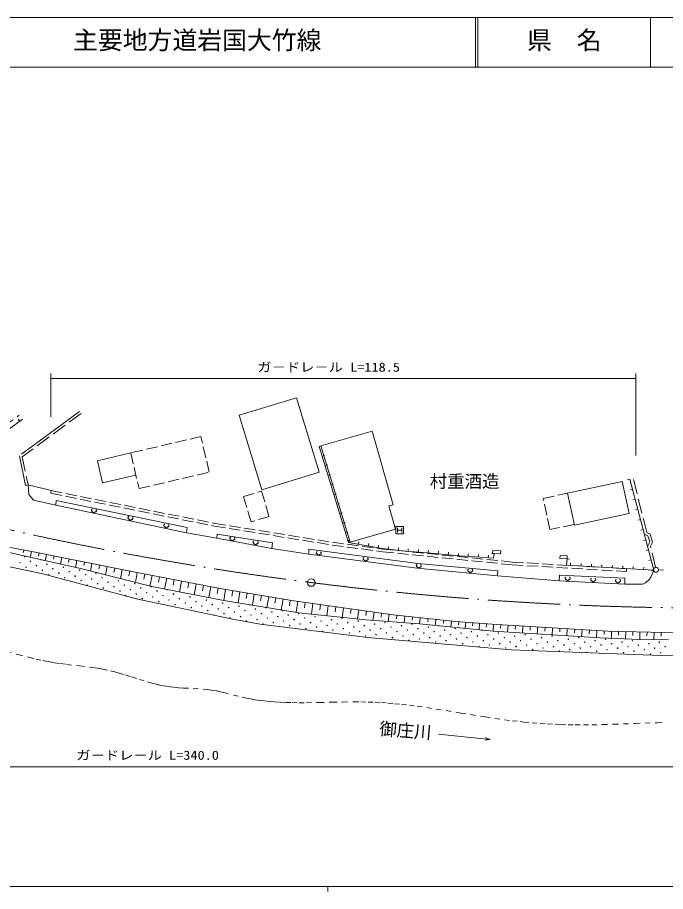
# Model space of a CAD drawing. Units: millimetres, scale not verified. Extents: x 20499 to 660499, y -46940 to 313060.
# Drawn here: x 186038 to 316508, y 137060 to 313060 of the extents above; entities that cross this region are included whole.
import ezdxf
from ezdxf.enums import TextEntityAlignment as Align

# ---------------------------------------------------------------- set-up
doc = ezdxf.new("R2010")
doc.units = ezdxf.units.MM
doc.header["$LTSCALE"] = 1000
for name, pattern in [('USER1', [3, 2.25, -0.75]), ('USER2', [18.5, 14.557377, -1.819672, 0.303279, -1.819672]), ('USER3', [2, 1, -1]), ('USER4', [4, 3, -1])]:
    doc.linetypes.add(name, pattern=pattern)
for name, color, linetype, lineweight in [('M-BGD', 7, 'Continuous', 13), ('M-BMK-LINE', 2, 'USER2', 13), ('M-BMK-SRVR', 3, 'Continuous', 13), ('M-STR-HTXT', 7, 'Continuous', 13), ('M-TTL', 2, 'Continuous', 13), ('M-TTL-BAND', 7, 'Continuous', 13), ('M-TTL-LINE', 7, 'Continuous', 13), ('M-TTL-TXT', 7, 'Continuous', 13)]:
    doc.layers.add(name, color=color, linetype=linetype, lineweight=lineweight)
doc.layers.add('M-BMK-HTXT', color=7, linetype='Continuous')
doc.styles.add('ＭＳ ゴシック', font='')
doc.styles.get('ＭＳ ゴシック').set_extended_font_data('MS Gothic')

# ---------------------------------------------------------------- blocks, each defined once
blk = doc.blocks.new('BUHIN1')
at = {"color": 3, "linetype": 'Continuous', "lineweight": 13}
for radius in [750, 22.5]:
    blk.add_circle((0, 0), radius, dxfattribs=at)
blk = doc.blocks.new('BUHIN9')
at = {"color": 7, "linetype": 'Continuous', "lineweight": 13}
blk.add_line((0, 0), (500, 0), dxfattribs=at)
blk = doc.blocks.new('BUHIN10')
at = {"color": 7, "linetype": 'Continuous', "lineweight": 13}
blk.add_circle((0, 0), 500, dxfattribs=at)
blk = doc.blocks.new('BUHIN12')
at = {"color": 7, "linetype": 'Continuous', "lineweight": 13}
blk.add_lwpolyline([(-345, 305), (-422, 265), (-482, 175), (-500, 98), (-500, 20), (-482, -60), (-442, -118), (-385, -158), (-305, -175), (-268, -175), (-235, -235), (-195, -305), (-118, -365), (-40, -382), (35, -382), (98, -365), (175, -325), (212, -285), (232, -235), (265, -175), (305, -175), (382, -158), (440, -118), (480, -60), (500, 20), (500, 98), (480, 175), (420, 265), (342, 305)], dxfattribs=at)

msp = doc.modelspace()

# ---------------------------------------------------------------- linework, layer by layer
at = {"layer": 'M-BGD'}
for p, q in [((242188, 236464), (230672, 232951)), ((246760, 221478), (242188, 236464)), ((230672, 232951), (235244, 217965)), ((187070, 232146), (183684, 229690)), ((186506, 231737), (186190, 232172)), ((247140, 226835), (257428, 229775)), ((257428, 229775), (261662, 214958)), ((202150, 223812), (208830, 225372)), ((253032, 207401), (247140, 226835)), ((202150, 223812), (203187, 219370)), ((203187, 219370), (209868, 220930)), ((235244, 217965), (246760, 221478)), ((188171, 218938), (188340, 216990)), ((188171, 218938), (192851, 217784)), ((296762, 217273), (307769, 219643)), ((307769, 219643), (309160, 213180)), ((188340, 216990), (189272, 215890)), ((298153, 210810), (296762, 217273)), ((189272, 215890), (193759, 214874)), ((193759, 214874), (193844, 215805)), ((193759, 214874), (220090, 209286)), ((193844, 215805), (220175, 210386)), ((261662, 214958), (260812, 214715)), ((260812, 214715), (262157, 210008)), ((309160, 213180), (298153, 210810)), ((220175, 210386), (220090, 209286)), ((262157, 210008), (253032, 207401)), ((262515, 210314), (262515, 209377)), ((262515, 209845), (263453, 209845)), ((263453, 210314), (263453, 209377)), ((220090, 209286), (226186, 208185)), ((226271, 209032), (226186, 208185)), ((237278, 206153), (226186, 208185)), ((226271, 209032), (237362, 207254)), ((178942, 207423), (189610, 205391)), ((237362, 207254), (237278, 206153)), ((237278, 206153), (244728, 204968)), ((244728, 205984), (244728, 204968)), ((244728, 205984), (266657, 203105)), ((182566, 205721), (198754, 202089)), ((187324, 205827), (187215, 205252)), ((188848, 205536), (188618, 204329)), ((189610, 205391), (209422, 201412)), ((190372, 205238), (190246, 204611)), ((191896, 204932), (191636, 203634)), ((193420, 204626), (193287, 203965)), ((194944, 204320), (194674, 202974)), ((266488, 202174), (244728, 204968)), ((281698, 205152), (281728, 205730)), ((283306, 205067), (281698, 205152)), ((281728, 205730), (283336, 205645)), ((281982, 205137), (281897, 204206)), ((283336, 205645), (283306, 205067)), ((295239, 204118), (295274, 204714)), ((295274, 204714), (296714, 204629)), ((296714, 204629), (296679, 204033)), ((190880, 201073), (176233, 204121)), ((196468, 204014), (196331, 203329)), ((197992, 203708), (197713, 202315)), ((199516, 203402), (199372, 202685)), ((201040, 203096), (200737, 201585)), ((202564, 202790), (202405, 201995)), ((204088, 202484), (203754, 200817)), ((266657, 203105), (282744, 201666)), ((296679, 204033), (295239, 204118)), ((210269, 195908), (190880, 201073)), ((198754, 202089), (213063, 198448)), ((205612, 202178), (205437, 201305)), ((207136, 201871), (206770, 200050)), ((208660, 201565), (208469, 200616)), ((209422, 201412), (227202, 198025)), ((210163, 201271), (209784, 199283)), ((211645, 200989), (211447, 199950)), ((213126, 200707), (212713, 198537)), ((282659, 200650), (266488, 202174)), ((282744, 201666), (282659, 200650)), ((282659, 200650), (295105, 199634)), ((295190, 200734), (295105, 199634)), ((295190, 200734), (308313, 200142)), ((314097, 201813), (313099, 201751)), ((314155, 201750), (313647, 200480)), ((315096, 201827), (316095, 201795)), ((214608, 200424), (214399, 199327)), ((216090, 200142), (215670, 197940)), ((217571, 199860), (217361, 198756)), ((219053, 199578), (218631, 197363)), ((220535, 199295), (220323, 198185)), ((222016, 199013), (221594, 196797)), ((308313, 198956), (295105, 199634)), ((308313, 200142), (308313, 198956)), ((311869, 198956), (308313, 198956)), ((312462, 199210), (311869, 198956)), ((313308, 199972), (312462, 199210)), ((313647, 200480), (313308, 199972)), ((213063, 198448), (227549, 195680)), ((223498, 198731), (223287, 197625)), ((224980, 198449), (224559, 196241)), ((226461, 198166), (226251, 197065)), ((227202, 198025), (241680, 195570)), ((227926, 197903), (227549, 195680)), ((229374, 197657), (229183, 196533)), ((230822, 197412), (230441, 195164)), ((232270, 197166), (232080, 196049)), ((229404, 191929), (210269, 195908)), ((227549, 195680), (242696, 193199)), ((233717, 196921), (233341, 194699)), ((235165, 196675), (234978, 195571)), ((236613, 196430), (236241, 194234)), ((238061, 196184), (237876, 195093)), ((239509, 195939), (239141, 193769)), ((240956, 195693), (240774, 194615)), ((241680, 195570), (261662, 192776)), ((242449, 195463), (242145, 193288)), ((243986, 195248), (243835, 194171)), ((245523, 195033), (245229, 192929)), ((247060, 194818), (246916, 193791)), ((248597, 194603), (248317, 192599)), ((250134, 194388), (249997, 193411)), ((251671, 194173), (251405, 192268)), ((253208, 193958), (253079, 193031)), ((254745, 193744), (254493, 191938)), ((234907, 190913), (229404, 191929)), ((242696, 193199), (256158, 191760)), ((256282, 193529), (256160, 192651)), ((257820, 193314), (257587, 191653)), ((259357, 193099), (259247, 192318)), ((260894, 192884), (260689, 191421)), ((261662, 192776), (274192, 191421)), ((262445, 192692), (262370, 191996)), ((264012, 192522), (263867, 191182)), ((265578, 192353), (265508, 191709)), ((267144, 192184), (267009, 190932)), ((268710, 192014), (268644, 191397)), ((270277, 191845), (270145, 190628)), ((256582, 188204), (234907, 190913)), ((256158, 191760), (267009, 190932)), ((267009, 190932), (281779, 189504)), ((271843, 191675), (271778, 191076)), ((273409, 191506), (273281, 190325)), ((274192, 191421), (282574, 190828)), ((274891, 191372), (274848, 190775)), ((276288, 191273), (276201, 190043)), ((277685, 191174), (277640, 190541)), ((279082, 191075), (278990, 189774)), ((280479, 190977), (280431, 190308)), ((281876, 190878), (281779, 189504)), ((282574, 190828), (304926, 189474)), ((283319, 190783), (283276, 190073)), ((284809, 190693), (284722, 189251)), ((286300, 190603), (286256, 189881)), ((287790, 190512), (287702, 189069)), ((289280, 190422), (289236, 189700)), ((290770, 190332), (290682, 188887)), ((292260, 190242), (292216, 189519)), ((293750, 190151), (293663, 188705)), ((281779, 189504), (303318, 188119)), ((295240, 190061), (295197, 189337)), ((296730, 189971), (296643, 188523)), ((298221, 189881), (298177, 189156)), ((299711, 189790), (299623, 188341)), ((301201, 189700), (301157, 188976)), ((302691, 189610), (302603, 188162)), ((304181, 189519), (304138, 188803)), ((304926, 189474), (316356, 189220)), ((305641, 189458), (305609, 188025)), ((307069, 189427), (307053, 188696)), ((308498, 189395), (308465, 187907)), ((309927, 189363), (309910, 188606)), ((311356, 189331), (311321, 187789)), ((312784, 189300), (312767, 188534)), ((314213, 189268), (314179, 187753)), ((315642, 189236), (315625, 188487)), ((316356, 189220), (333374, 189050)), ((285453, 185748), (256582, 188204)), ((303318, 188119), (311321, 187789)), ((311321, 187789), (317115, 187722)), ((315594, 184563), (285453, 185748)), ((326686, 184478), (315594, 184563)), ((270779, 168721), (281201, 167701))]:
    msp.add_line(p, q, dxfattribs=at)
at = {"layer": 'M-BGD', "linetype": 'USER3'}
msp.add_line((182752, 230283), (186393, 232992), dxfattribs=at)
at = {"layer": 'M-BGD', "linetype": 'USER2'}
for p, q in [((198543, 233734), (186431, 224823)), ((186431, 224823), (187682, 218836)), ((312980, 208680), (312259, 209040)), ((313364, 207466), (312980, 208680)), ((312906, 206550), (313364, 207466))]:
    msp.add_line(p, q, dxfattribs=at)
at = {"layer": 'M-BGD', "linetype": 'USER4'}
for p, q in [((198839, 233331), (186986, 224610)), ((186986, 224610), (188171, 218938)), ((312716, 209370), (309925, 220533)), ((188171, 218938), (187682, 218836)), ((313393, 209032), (312716, 209370)), ((313901, 207423), (313393, 209032)), ((313478, 206576), (313901, 207423)), ((314494, 202343), (313478, 206576))]:
    msp.add_line(p, q, dxfattribs=at)
at = {"layer": 'M-BGD', "linetype": 'USER1'}
for p, q in [((222969, 228674), (208830, 225372)), ((224646, 221494), (222969, 228674)), ((208830, 225372), (210507, 218192)), ((210507, 218192), (224646, 221494)), ((192851, 217784), (192743, 217244)), ((192743, 217244), (225678, 210640)), ((192851, 217784), (225776, 211182)), ((231549, 216585), (235161, 217668)), ((233073, 211505), (231549, 216585)), ((235161, 217668), (236685, 212588)), ((291864, 216218), (296762, 217273)), ((293215, 209944), (291864, 216218)), ((236685, 212588), (233073, 211505)), ((225678, 210640), (249385, 206830)), ((225776, 211182), (249465, 207375)), ((298113, 210998), (293215, 209944)), ((249385, 206830), (259545, 205476)), ((249465, 207375), (259609, 206023)), ((259609, 206023), (285666, 203400)), ((259545, 205476), (285622, 202851)), ((285622, 202851), (308652, 201496)), ((285666, 203400), (308685, 202045)), ((308685, 202045), (308652, 201496))]:
    msp.add_line(p, q, dxfattribs=at)
at = {"layer": 'M-BGD'}
for points in [[(281982, 205137), (281897, 204206), (278172, 204460), (275039, 204629), (269282, 205222), (263524, 205645), (259460, 206153), (252687, 207338), (246782, 226675)], [(296679, 204033), (296544, 202766), (314155, 201750), (309345, 220124)], [(280234, 168084), (281201, 167701), (280178, 167514)]]:
    msp.add_lwpolyline(points, dxfattribs=at)
msp.add_lwpolyline([(262234, 209095), (262234, 210595), (263734, 210595), (263734, 209095)], close=True, dxfattribs=at)
at = {"layer": 'M-BGD', "linetype": 'USER3'}
msp.add_lwpolyline([(183813, 185365), (186120, 184768), (188440, 184190), (189774, 183877), (191121, 183581), (192237, 183356), (193358, 183150), (193505, 183124), (194722, 182946), (195943, 182787), (198538, 182481), (201139, 182154), (202167, 182002), (203201, 181828), (204766, 181515), (205629, 181298), (206487, 181061), (207755, 180683), (209019, 180285), (210606, 179778), (212197, 179292), (213082, 179041), (213970, 178811), (214708, 178638), (215458, 178484), (216026, 178382), (216756, 178278), (217498, 178191), (218474, 178103), (219453, 178034), (221426, 177923), (223397, 177791), (224214, 177715), (225027, 177618), (226102, 177451), (226845, 177300), (227585, 177128), (231266, 176181), (232114, 176001), (232974, 175838), (233876, 175688), (234791, 175557), (235767, 175438), (236747, 175339), (237818, 175251), (238892, 175184), (240098, 175130), (241318, 175096), (242780, 175077), (244256, 175078), (246811, 175113), (249370, 175169), (251567, 175213), (253763, 175237), (255191, 175234), (256628, 175211), (258021, 175165), (259301, 175094), (260578, 175003), (261972, 174882), (263365, 174742), (264934, 174561), (266511, 174360), (268432, 174092), (270361, 173802), (275291, 173007), (280231, 172210), (282160, 171920), (284102, 171648), (285678, 171446), (287257, 171263), (287993, 171186), (289627, 171037), (291262, 170907), (292768, 170806), (294286, 170726), (295444, 170678), (296883, 170637), (298321, 170616), (299980, 170613), (301650, 170631), (303839, 170678), (306040, 170746), (310420, 170907), (314810, 171049), (316640, 171086)], dxfattribs=at)
at = {"layer": 'M-BGD'}
for centre in [(187455, 204471), (186554, 203272), (187753, 202371), (188654, 203570), (189853, 202669), (191953, 202967), (195253, 202364), (191052, 201768), (192251, 200867), (193153, 202066), (194352, 201165), (196452, 201463), (198552, 201762), (199751, 200861), (201852, 201159), (195551, 200264), (197651, 200562), (198850, 199661), (200951, 199960), (202150, 199059), (203051, 200258), (204250, 199357), (206350, 199655), (209650, 199052), (200050, 198760), (203349, 198157), (205449, 198456), (206649, 197555), (207550, 198754), (208749, 197853), (210849, 198151), (212048, 197250), (214149, 197548), (207848, 196654), (209948, 196952), (211147, 196051), (213248, 196349), (214447, 195448), (215348, 196647), (216547, 195746), (217448, 196945), (218647, 196044), (220748, 196343), (221947, 195442), (224047, 195740), (217746, 194845), (219847, 195143), (221046, 194242), (223146, 194541), (224345, 193640), (225246, 194839), (226446, 193938), (227347, 195137), (228546, 194236), (230646, 194534), (231845, 193633), (233946, 193931), (236046, 194230), (239345, 193627), (227645, 193037), (228844, 192136), (229745, 193335), (230944, 192434), (233045, 192732), (234244, 191831), (235145, 193030), (236344, 192129), (237245, 193329), (238444, 192428), (240545, 192726), (241744, 191825), (242645, 193024), (243844, 192123), (245944, 192421), (249244, 191818), (251344, 192117), (232144, 191533), (235443, 190930), (237543, 191228), (239644, 191527), (240843, 190626), (242943, 190924), (245043, 191222), (246243, 190321), (247144, 191520), (248343, 190619), (250443, 190917), (252543, 191216), (253743, 190315), (254644, 191514), (255843, 190613), (257943, 190911), (260043, 191209), (261243, 190308), (263343, 190606), (265443, 190905), (268743, 190302), (244142, 190023), (247442, 189420), (249542, 189718), (251642, 190016), (252842, 189115), (254942, 189414), (256141, 188513), (257042, 189712), (258241, 188811), (259142, 190010), (260342, 189109), (262442, 189407), (263641, 188506), (264542, 189705), (265741, 188804), (266642, 190004), (267842, 189103), (269942, 189401), (271141, 188500), (272042, 189699), (273241, 188798), (274142, 189997), (275342, 189096), (277442, 189394), (278641, 188493), (280741, 188792), (282842, 189090), (286141, 188487), (288241, 188785), (293641, 188481), (261541, 188208), (264840, 187605), (266941, 187903), (269041, 188202), (270240, 187301), (272340, 187599), (274441, 187897), (275640, 186996), (276541, 188195), (277740, 187294), (279840, 187592), (281039, 186691), (281940, 187891), (283140, 186990), (284041, 188189), (285240, 187288), (287340, 187586), (288539, 186685), (289440, 187884), (290640, 186983), (291541, 188183), (292740, 187281), (294840, 187580), (296039, 186679), (296940, 187878), (298140, 186977), (299041, 188176), (300240, 187275), (302340, 187573), (303539, 186672), (304440, 187872), (305640, 186971), (307740, 187269), (309840, 187567), (311039, 186666), (313140, 186964), (315240, 187262), (278939, 186393), (284339, 186089), (286439, 186387), (289739, 185784), (291839, 186082), (293939, 186380), (295138, 185479), (297239, 185778), (299339, 186076), (301439, 186374), (302638, 185473), (304739, 185771), (306839, 186070), (308038, 185168), (308939, 186368), (310138, 185467), (312239, 185765), (313438, 184864), (314339, 186063), (315538, 185162), (316439, 186361)]:
    msp.add_circle(centre, 50, dxfattribs=at)
for centre, start, end in [((190754, 203868), 149.27341, 5.43803), ((188952, 201470), 353.71743, 162.77195), ((212949, 198449), 132.89907, 18.54835), ((216249, 197847), 177.08283, 341.2786), ((219548, 197244), 212.24053, 306.1209), ((232746, 194832), 174.86592, 346.53298), ((225545, 192739), 340.72974, 175.77645), ((270843, 190600), 225.56011, 303.39826), ((279542, 189693), 141.31242, 27.64596), ((300538, 185175), 334.7146, 200.78249)]:
    msp.add_arc(centre, 50, start, end, dxfattribs=at)
at = {"layer": 'M-BMK-LINE'}
msp.add_arc((326769, 844130), 650000, 256.15608, 274.13837, dxfattribs=at)
at = {"layer": 'M-STR-HTXT'}
for p, q in [((192743, 232660), (192743, 241392)), ((310514, 241392), (310514, 224852)), ((192743, 240392), (310514, 240392)), ((310514, 230283), (310514, 229860)), ((55582, 162137), (385106, 162137))]:
    msp.add_line(p, q, dxfattribs=at)
at = {"layer": 'M-TTL'}
msp.add_line((660499, 313060), (20499, 313060), dxfattribs=at)
at = {"layer": 'M-TTL-BAND'}
for p, q in [((20499, 138060), (559499, 138060)), ((248499, 138060), (248499, 137060))]:
    msp.add_line(p, q, dxfattribs=at)
at = {"layer": 'M-TTL-LINE'}
for p, q in [((278249, 313060), (278249, 303060)), ((278749, 313060), (278749, 303060)), ((313499, 313060), (313499, 303060)), ((20499, 303060), (660499, 303060))]:
    msp.add_line(p, q, dxfattribs=at)

# ---------------------------------------------------------------- block references
at = {"layer": 'M-BGD'}
for name, p, rotation in [('BUHIN9', (246782, 226675), 16.9826), ('BUHIN9', (247373, 224740), 16.9826), ('BUHIN9', (247963, 222806), 16.9826), ('BUHIN9', (248554, 220872), 16.9826), ('BUHIN9', (309345, 220124), 194.66992), ('BUHIN9', (249145, 218938), 16.9826), ('BUHIN9', (249735, 217004), 16.9826), ('BUHIN9', (309879, 218086), 194.66992), ('BUHIN9', (250326, 215070), 16.9826), ('BUHIN9', (310412, 216049), 194.66992), ('BUHIN12', (201416, 213733), 350.07533), ('BUHIN9', (250917, 213136), 16.9826), ('BUHIN9', (310945, 214012), 194.66992), ('BUHIN12', (208772, 212210), 348.55001), ('BUHIN9', (251507, 211202), 16.9826), ('BUHIN9', (311479, 211974), 194.66992), ('BUHIN12', (215990, 210701), 349.39108), ('BUHIN9', (312012, 209937), 194.66992), ('BUHIN12', (229285, 208090), 350.13277), ('BUHIN9', (252098, 209268), 16.9826), ('BUHIN9', (252692, 207338), 80.076), ('BUHIN9', (312545, 207900), 194.66992), ('BUHIN12', (233967, 207278), 351.75689), ('BUHIN9', (254684, 206989), 80.076), ('BUHIN9', (256676, 206640), 80.076), ('BUHIN9', (258668, 206292), 80.076), ('BUHIN9', (260669, 206002), 82.87503), ('BUHIN9', (262675, 205751), 82.87503), ('BUHIN9', (264688, 205560), 85.7984), ('BUHIN12', (246694, 205194), 353.10843), ('BUHIN12', (256124, 203990), 353.01217), ('BUHIN9', (266705, 205412), 85.7984), ('BUHIN9', (268721, 205264), 85.7984), ('BUHIN9', (270735, 205073), 84.119), ('BUHIN9', (272746, 204866), 84.119), ('BUHIN9', (274758, 204658), 84.119), ('BUHIN9', (276776, 204536), 86.91235), ('BUHIN9', (278795, 204418), 86.09915), ('BUHIN9', (280812, 204280), 86.09915), ('BUHIN9', (281982, 205137), 174.78427), ('BUHIN9', (313079, 205863), 194.66992), ('BUHIN12', (266834, 202601), 355.23442), ('BUHIN9', (296679, 204033), 353.92659), ('BUHIN9', (297375, 202718), 86.6982), ('BUHIN9', (299477, 202597), 86.6982), ('BUHIN9', (301579, 202476), 86.6982), ('BUHIN9', (303682, 202355), 86.6982), ('BUHIN9', (305784, 202233), 86.6982), ('BUHIN9', (307887, 202112), 86.6982), ('BUHIN9', (309989, 201991), 86.6982), ('BUHIN9', (313612, 203825), 194.66992), ('BUHIN9', (312092, 201869), 86.6982), ('BUHIN9', (314145, 201788), 194.66992)]:
    msp.add_blockref(name, p, dxfattribs=dict(at, rotation=rotation))
for name, p in [('BUHIN12', (277200, 201657)), ('BUHIN10', (314596, 201844)), ('BUHIN12', (296799, 200075)), ('BUHIN12', (301958, 199818)), ('BUHIN12', (306931, 199575))]:
    msp.add_blockref(name, p, dxfattribs=at)
at = {"layer": 'M-BMK-SRVR'}
msp.add_blockref('BUHIN1', (245189, 199269), dxfattribs=at)

# ---------------------------------------------------------------- texts
at = {"layer": 'M-BMK-HTXT', "style": 'ＭＳ ゴシック'}
msp.add_text('村重酒造', height=2566, dxfattribs=at).set_placement((269058, 217600), align=Align.BOTTOM_LEFT)
msp.add_text('御庄川', height=2566, rotation=355.5, dxfattribs=at).set_placement((258753, 167846), align=Align.BOTTOM_LEFT)
at = {"layer": 'M-STR-HTXT', "style": 'ＭＳ ゴシック', "width": 1.15}
for s, p in [('ガ－ドレ－ル L=118.5', (234321, 241185)), ('ガ－ドレ－ル L=340.0', (197872, 163037))]:
    msp.add_text(s, height=1833, dxfattribs=at).set_placement(p, align=Align.BOTTOM_LEFT)
at = {"layer": 'M-TTL-TXT', "style": 'ＭＳ ゴシック'}
for s, p in [('主要地方道岩国大竹線', (197233, 305560)), ('県\u3000名', (288624, 305560))]:
    msp.add_text(s, height=3666, dxfattribs=at).set_placement(p, align=Align.BOTTOM_LEFT)

doc.saveas('drawing.dxf')
